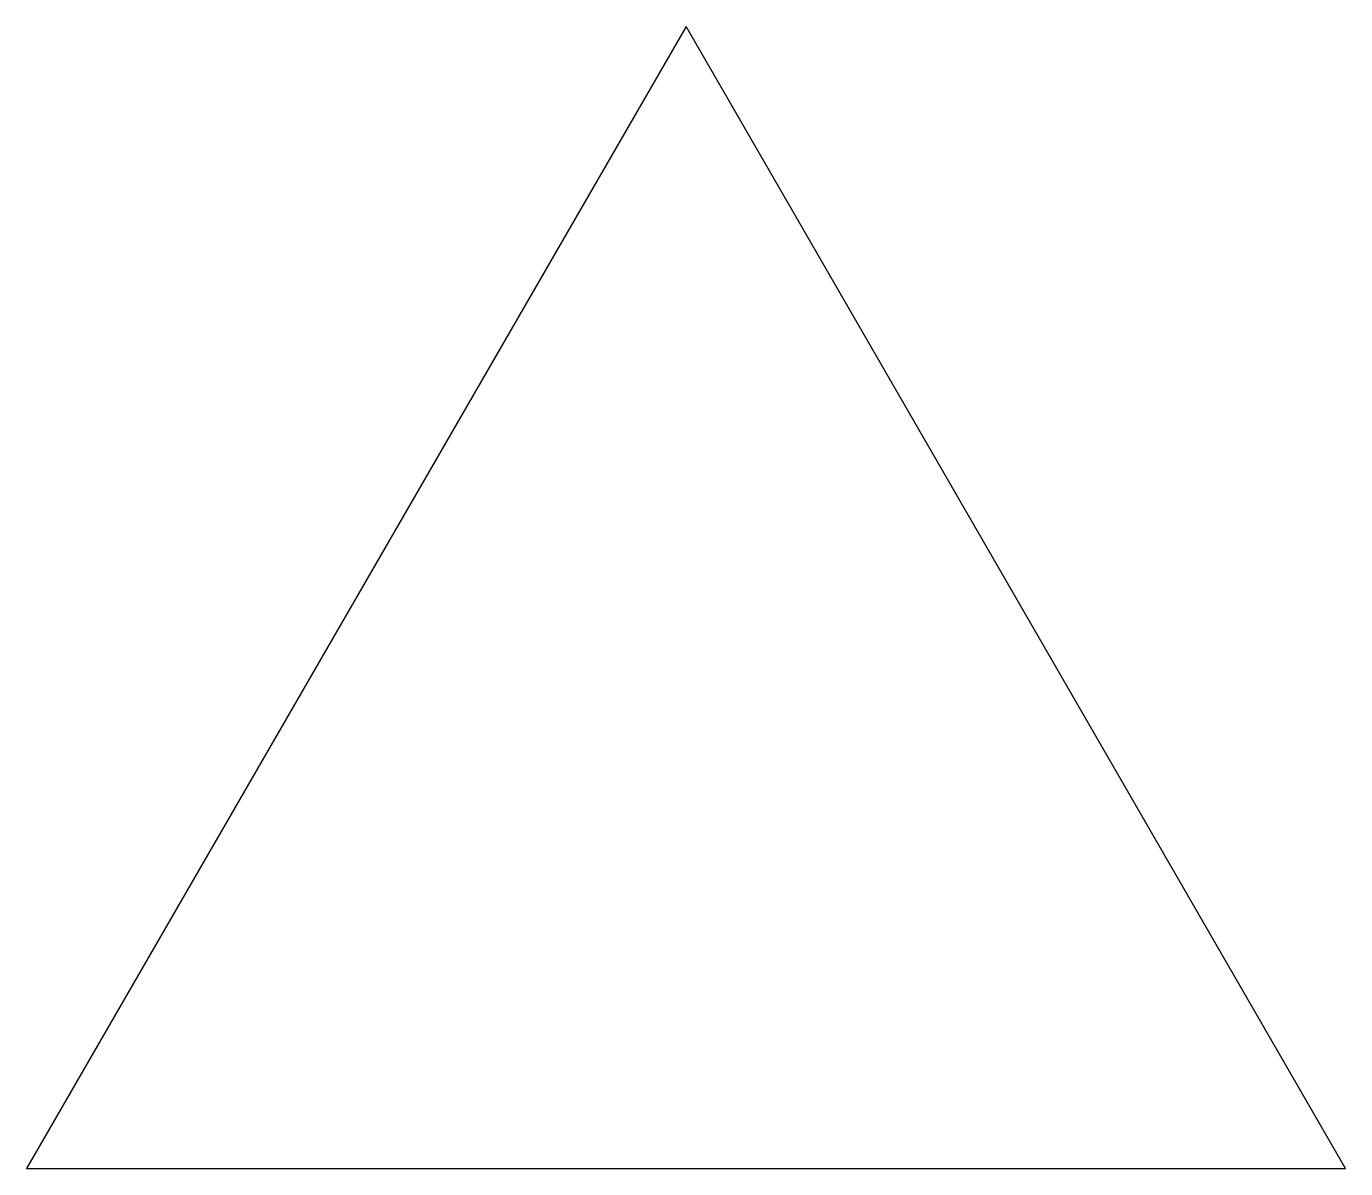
# Model space of a CAD drawing. Header units: millimetres. Extents: x 0 to 2000, y 0 to 1732.
import ezdxf

# ---------------------------------------------------------------- set-up
doc = ezdxf.new("R2010")
doc.units = ezdxf.units.MM

msp = doc.modelspace()

# ---------------------------------------------------------------- linework, layer by layer
at = {"color": 7, "linetype": 'Continuous'}
for p, q in [((1000, 1732.1), (0, 0)), ((2000, 0), (1000, 1732.1)), ((0, 0), (2000, 0))]:
    msp.add_line(p, q, dxfattribs=at)

doc.saveas('drawing.dxf')
